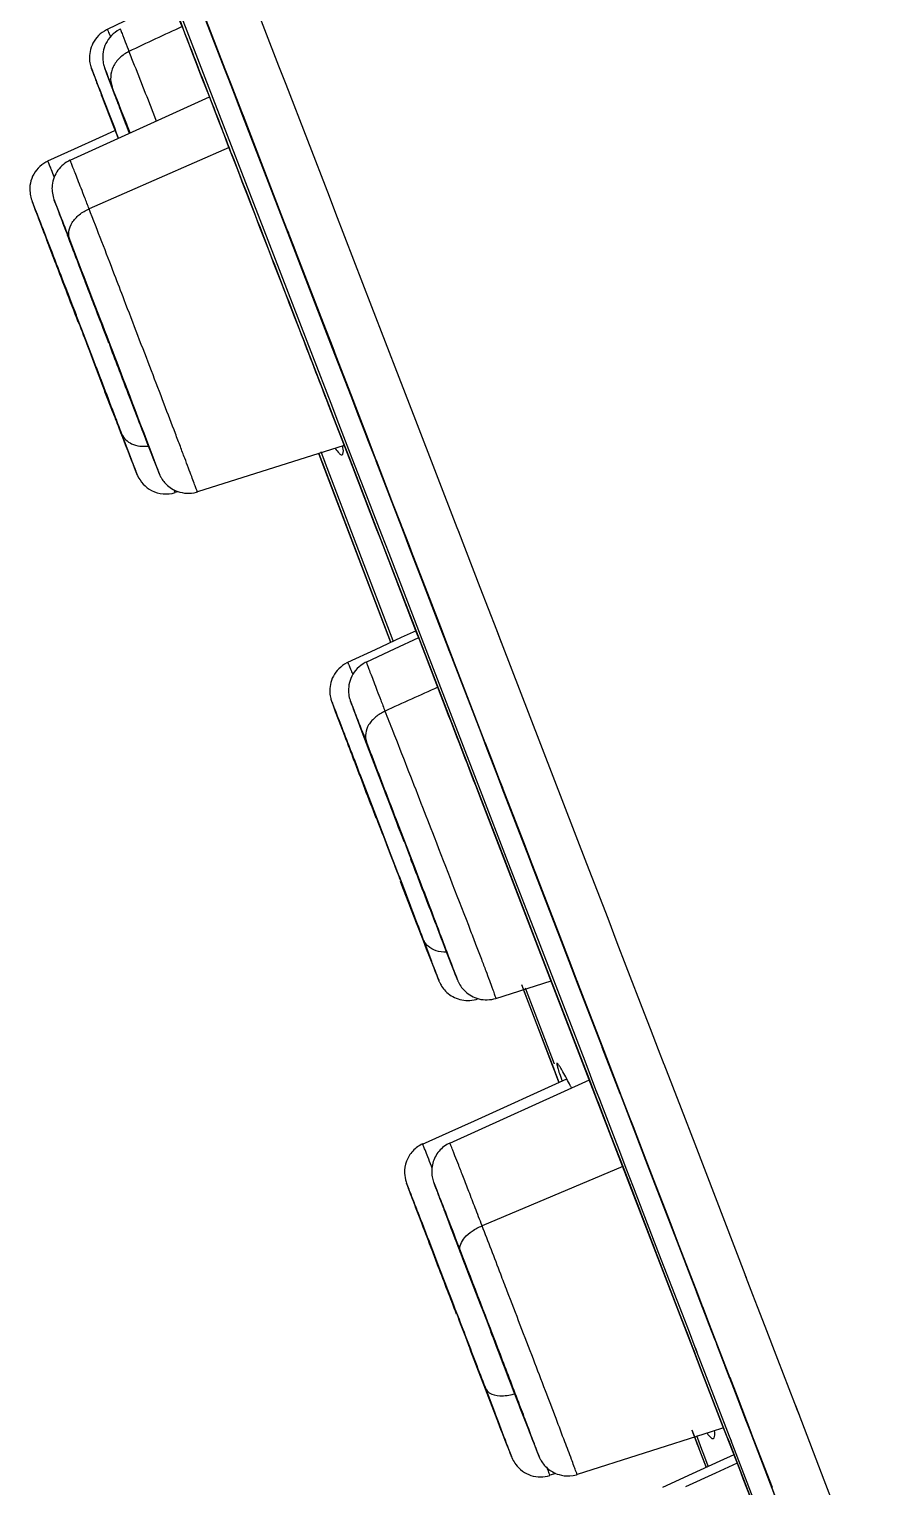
# Model space of a CAD drawing. Header units: millimetres. Extents: x 19741 to 22117, y -10160 to -6800.
# Drawn here: x 21597.14 to 21605.39, y -8140.6 to -8126.5 of the extents above; entities that cross this region are included whole.
import ezdxf

# ---------------------------------------------------------------- set-up
doc = ezdxf.new("R2010")
doc.units = ezdxf.units.MM

msp = doc.modelspace()

# ---------------------------------------------------------------- linework, layer by layer
at = {"linetype": 'Continuous'}
for p, q in [((21599.032, -8126.891), (21598.149, -8124.605)), ((21598.839, -8126.975), (21597.961, -8124.703)), ((21598.687, -8126.016), (21599.025, -8126.89)), ((21599.183, -8125.912), (21599.548, -8126.858)), ((21598.735, -8126.14), (21599.028, -8126.898)), ((21598.139, -8126.39), (21597.891, -8126.508)), ((21599.548, -8126.858), (21599.617, -8127.036)), ((21597.739, -8126.888), (21597.743, -8126.897)), ((21597.743, -8126.897), (21597.748, -8126.911)), ((21597.748, -8126.911), (21597.76, -8126.944)), ((21597.76, -8126.944), (21597.805, -8127.064)), ((21597.866, -8126.881), (21597.868, -8126.887)), ((21597.868, -8126.887), (21597.872, -8126.896)), ((21597.872, -8126.896), (21597.879, -8126.915)), ((21597.879, -8126.915), (21597.895, -8126.96)), ((21597.895, -8126.96), (21597.973, -8127.167)), ((21598.808, -8126.976), (21598.876, -8127.151)), ((21598.878, -8127.157), (21598.81, -8126.982)), ((21599.447, -8128.548), (21598.839, -8126.975)), ((21599.025, -8126.89), (21599.082, -8127.037)), ((21599.028, -8126.898), (21599.085, -8127.045)), ((21599.089, -8127.037), (21599.032, -8126.891)), ((21597.805, -8127.064), (21597.806, -8127.065)), ((21599.082, -8127.037), (21599.2, -8127.343)), ((21599.085, -8127.045), (21599.204, -8127.354)), ((21599.192, -8127.303), (21599.089, -8127.037)), ((21599.617, -8127.036), (21600.035, -8128.119)), ((21597.532, -8127.772), (21598.879, -8127.159)), ((21597.973, -8127.167), (21598.105, -8127.511)), ((21598.944, -8127.328), (21598.878, -8127.157)), ((21599.207, -8127.342), (21599.192, -8127.303)), ((21599.211, -8127.353), (21599.196, -8127.314)), ((21599.2, -8127.343), (21599.57, -8128.301)), ((21599.204, -8127.354), (21599.235, -8127.433)), ((21599.574, -8128.294), (21599.207, -8127.342)), ((21599.235, -8127.433), (21599.638, -8128.477)), ((21597.573, -8127.663), (21597.816, -8127.552)), ((21597.816, -8127.552), (21597.965, -8127.485)), ((21597.317, -8127.779), (21597.573, -8127.663)), ((21599.069, -8127.65), (21597.715, -8128.241)), ((21600.035, -8128.119), (21600.099, -8128.285)), ((21599.57, -8128.301), (21599.639, -8128.479)), ((21599.628, -8128.434), (21599.574, -8128.294)), ((21600.099, -8128.285), (21600.447, -8129.185)), ((21597.307, -8128.547), (21597.307, -8128.546)), ((21597.307, -8128.547), (21597.389, -8128.76)), ((21599.879, -8129.665), (21599.447, -8128.548)), ((21599.645, -8128.477), (21599.628, -8128.434)), ((21599.638, -8128.477), (21599.983, -8129.37)), ((21599.638, -8128.477), (21599.98, -8129.363)), ((21599.697, -8128.611), (21599.644, -8128.474)), ((21599.727, -8128.69), (21599.697, -8128.611)), ((21599.981, -8129.348), (21599.727, -8128.69)), ((21597.389, -8128.76), (21597.394, -8128.774)), ((21597.394, -8128.774), (21597.435, -8128.882)), ((21597.435, -8128.882), (21597.484, -8129.011)), ((21600.447, -8129.185), (21600.711, -8129.869)), ((21597.598, -8129.286), (21597.593, -8129.271)), ((21597.645, -8129.407), (21597.598, -8129.286)), ((21599.98, -8129.363), (21600.067, -8129.588)), ((21600.074, -8129.587), (21599.981, -8129.348)), ((21599.983, -8129.37), (21600.248, -8130.056)), ((21597.751, -8129.684), (21597.645, -8129.407)), ((21599.853, -8129.676), (21600.03, -8130.133)), ((21600.056, -8130.124), (21599.879, -8129.665)), ((21600.067, -8129.588), (21600.245, -8130.049)), ((21600.104, -8129.667), (21600.074, -8129.587)), ((21600.108, -8129.677), (21600.077, -8129.596)), ((21600.251, -8130.047), (21600.104, -8129.667)), ((21597.747, -8129.696), (21597.943, -8130.205)), ((21598.008, -8129.808), (21598.106, -8130.063)), ((21600.711, -8129.869), (21600.872, -8130.286)), ((21597.866, -8130.006), (21597.939, -8130.196)), ((21598.106, -8130.063), (21598.115, -8130.087)), ((21598.115, -8130.087), (21598.152, -8130.181)), ((21600.245, -8130.049), (21600.321, -8130.245)), ((21600.248, -8130.056), (21600.329, -8130.266)), ((21600.326, -8130.241), (21600.251, -8130.047)), ((21598.152, -8130.181), (21598.158, -8130.198)), ((21598.158, -8130.198), (21598.241, -8130.412)), ((21600.03, -8130.133), (21600.105, -8130.328)), ((21600.235, -8130.665), (21600.031, -8130.137)), ((21600.131, -8130.319), (21600.056, -8130.124)), ((21600.321, -8130.245), (21600.407, -8130.469)), ((21600.412, -8130.464), (21600.326, -8130.241)), ((21600.105, -8130.328), (21600.235, -8130.662)), ((21600.26, -8130.654), (21600.131, -8130.319)), ((21600.329, -8130.266), (21600.408, -8130.472)), ((21600.872, -8130.286), (21601.271, -8131.321)), ((21598.125, -8130.665), (21598.032, -8130.42)), ((21598.241, -8130.412), (21598.241, -8130.413)), ((21598.241, -8130.413), (21598.271, -8130.49)), ((21598.271, -8130.49), (21598.338, -8130.661)), ((21600.183, -8130.529), (21598.762, -8130.978)), ((21600.407, -8130.469), (21600.408, -8130.472)), ((21600.408, -8130.472), (21600.49, -8130.682)), ((21600.495, -8130.68), (21600.412, -8130.464)), ((21598.338, -8130.661), (21598.374, -8130.753)), ((21599.934, -8130.603), (21599.967, -8130.69)), ((21599.934, -8130.603), (21599.934, -8130.603)), ((21599.936, -8130.607), (21599.969, -8130.694)), ((21599.992, -8130.678), (21599.959, -8130.592)), ((21599.994, -8130.684), (21599.962, -8130.599)), ((21600.235, -8130.662), (21600.52, -8131.401)), ((21600.376, -8130.952), (21600.26, -8130.654)), ((21600.653, -8131.089), (21600.493, -8130.674)), ((21598.141, -8130.714), (21598.142, -8130.717)), ((21598.374, -8130.753), (21598.384, -8130.779)), ((21598.384, -8130.779), (21598.389, -8130.791)), ((21598.389, -8130.791), (21598.392, -8130.798)), ((21598.392, -8130.798), (21598.394, -8130.802)), ((21598.394, -8130.802), (21598.395, -8130.807)), ((21599.967, -8130.69), (21600.631, -8132.43)), ((21599.968, -8130.691), (21600.631, -8132.428)), ((21600.655, -8132.417), (21599.992, -8130.678)), ((21600.488, -8130.679), (21600.736, -8131.32)), ((21600.49, -8130.682), (21600.53, -8130.785)), ((21600.49, -8130.682), (21600.53, -8130.786)), ((21600.53, -8130.785), (21600.735, -8131.317)), ((21600.546, -8131.392), (21600.376, -8130.952)), ((21598.578, -8130.976), (21598.547, -8130.985)), ((21600.731, -8131.292), (21600.653, -8131.089)), ((21600.743, -8131.322), (21600.731, -8131.292)), ((21600.735, -8131.317), (21600.805, -8131.498)), ((21600.736, -8131.32), (21601.111, -8132.293)), ((21600.812, -8131.499), (21600.742, -8131.318)), ((21601.271, -8131.321), (21601.289, -8131.367)), ((21601.287, -8131.361), (21601.494, -8131.898)), ((21600.52, -8131.401), (21600.896, -8132.373)), ((21600.616, -8131.574), (21600.546, -8131.392)), ((21600.805, -8131.498), (21601.109, -8132.286)), ((21600.829, -8131.545), (21600.812, -8131.499)), ((21600.92, -8132.363), (21600.616, -8131.574)), ((21601.013, -8132.02), (21600.827, -8131.539)), ((21601.494, -8131.898), (21601.574, -8132.107)), ((21601.115, -8132.285), (21601.013, -8132.02)), ((21601.574, -8132.107), (21601.654, -8132.312)), ((21601.516, -8133.907), (21600.92, -8132.363)), ((21601.109, -8132.286), (21601.188, -8132.492)), ((21601.111, -8132.293), (21601.19, -8132.497)), ((21601.182, -8132.458), (21601.115, -8132.285)), ((21601.654, -8132.312), (21601.699, -8132.431)), ((21601.657, -8132.321), (21601.703, -8132.439)), ((21600.481, -8132.504), (21600.215, -8132.628)), ((21600.896, -8132.373), (21601.492, -8133.916)), ((21601.194, -8132.49), (21601.182, -8132.458)), ((21601.236, -8132.6), (21601.185, -8132.467)), ((21601.188, -8132.492), (21601.234, -8132.611)), ((21601.19, -8132.497), (21601.236, -8132.615)), ((21601.191, -8132.501), (21601.237, -8132.619)), ((21601.192, -8132.501), (21601.237, -8132.619)), ((21601.233, -8132.592), (21601.194, -8132.49)), ((21601.699, -8132.431), (21601.976, -8133.149)), ((21601.358, -8132.917), (21601.233, -8132.592)), ((21601.234, -8132.611), (21601.502, -8133.304)), ((21601.236, -8132.615), (21601.563, -8133.463)), ((21601.546, -8133.404), (21601.358, -8132.917)), ((21600.062, -8133.008), (21600.064, -8133.014)), ((21600.064, -8133.014), (21600.068, -8133.023)), ((21600.068, -8133.023), (21600.075, -8133.043)), ((21600.075, -8133.043), (21600.096, -8133.101)), ((21600.243, -8133.005), (21600.245, -8133.01)), ((21600.245, -8133.01), (21600.249, -8133.019)), ((21600.249, -8133.019), (21600.256, -8133.038)), ((21600.256, -8133.038), (21600.274, -8133.087)), ((21600.096, -8133.101), (21600.209, -8133.399)), ((21600.274, -8133.087), (21600.363, -8133.324)), ((21601.976, -8133.149), (21602.524, -8134.57)), ((21600.363, -8133.324), (21600.502, -8133.686)), ((21601.502, -8133.304), (21601.562, -8133.461)), ((21600.209, -8133.399), (21600.209, -8133.399)), ((21601.568, -8133.46), (21601.546, -8133.404)), ((21601.608, -8133.564), (21601.547, -8133.406)), ((21601.562, -8133.461), (21601.689, -8133.791)), ((21601.563, -8133.463), (21601.691, -8133.794)), ((21601.608, -8133.564), (21601.568, -8133.46)), ((21601.684, -8133.761), (21601.608, -8133.564)), ((21600.502, -8133.686), (21600.593, -8133.925)), ((21601.714, -8133.839), (21601.684, -8133.761)), ((21601.492, -8133.916), (21601.73, -8134.532)), ((21601.752, -8134.518), (21601.516, -8133.907)), ((21601.689, -8133.791), (21601.706, -8133.834)), ((21601.691, -8133.794), (21601.707, -8133.838)), ((21601.692, -8133.797), (21601.709, -8133.841)), ((21601.692, -8133.797), (21601.709, -8133.841)), ((21601.706, -8133.834), (21601.94, -8134.441)), ((21601.707, -8133.838), (21601.942, -8134.446)), ((21601.917, -8134.366), (21601.713, -8133.835)), ((21600.593, -8133.925), (21600.703, -8134.212)), ((21601.728, -8134.528), (21601.493, -8133.921)), ((21600.526, -8134.203), (21600.471, -8134.062)), ((21600.86, -8134.599), (21600.697, -8134.174)), ((21600.578, -8134.34), (21600.526, -8134.203)), ((21600.631, -8134.476), (21600.578, -8134.34)), ((21600.682, -8134.609), (21600.631, -8134.476)), ((21601.999, -8134.578), (21601.917, -8134.366)), ((21602.047, -8134.701), (21601.92, -8134.373)), ((21601.94, -8134.441), (21601.993, -8134.579)), ((21601.942, -8134.446), (21601.995, -8134.584)), ((21601.944, -8134.45), (21601.997, -8134.588)), ((21602.052, -8135.367), (21601.728, -8134.528)), ((21601.73, -8134.532), (21602.05, -8135.362)), ((21602.076, -8135.358), (21601.752, -8134.518)), ((21601.993, -8134.579), (21602.264, -8135.28)), ((21601.995, -8134.584), (21602.241, -8135.22)), ((21602.044, -8134.693), (21601.999, -8134.578)), ((21602.524, -8134.57), (21602.729, -8135.1)), ((21600.723, -8134.74), (21600.737, -8134.777)), ((21602.269, -8135.277), (21602.044, -8134.693)), ((21600.732, -8134.765), (21600.829, -8135.017)), ((21600.737, -8134.777), (21600.865, -8135.109)), ((21600.829, -8135.017), (21600.923, -8135.258)), ((21602.729, -8135.1), (21602.819, -8135.335)), ((21600.923, -8135.258), (21600.997, -8135.449)), ((21602.241, -8135.22), (21602.266, -8135.287)), ((21602.264, -8135.28), (21602.355, -8135.516)), ((21602.266, -8135.286), (21602.442, -8135.742)), ((21602.36, -8135.513), (21602.269, -8135.277)), ((21600.997, -8135.449), (21601.06, -8135.61)), ((21601.172, -8135.43), (21601.233, -8135.586)), ((21602.05, -8135.362), (21602.489, -8136.498)), ((21602.487, -8136.495), (21602.052, -8135.367)), ((21602.51, -8136.483), (21602.076, -8135.358)), ((21602.819, -8135.335), (21602.906, -8135.561)), ((21601.233, -8135.586), (21601.261, -8135.657)), ((21602.355, -8135.516), (21602.442, -8135.743)), ((21602.435, -8135.707), (21602.36, -8135.513)), ((21602.906, -8135.561), (21603.083, -8136.019)), ((21601.06, -8135.61), (21601.083, -8135.668)), ((21601.083, -8135.668), (21601.09, -8135.688)), ((21601.09, -8135.688), (21601.094, -8135.697)), ((21601.094, -8135.697), (21601.096, -8135.702)), ((21601.096, -8135.702), (21601.098, -8135.707)), ((21601.261, -8135.657), (21601.27, -8135.679)), ((21601.27, -8135.679), (21601.274, -8135.69)), ((21601.274, -8135.69), (21601.276, -8135.696)), ((21601.276, -8135.696), (21601.279, -8135.701)), ((21601.647, -8135.875), (21602.182, -8135.705)), ((21601.896, -8135.741), (21602.193, -8136.519)), ((21602.447, -8135.739), (21602.435, -8135.707)), ((21602.448, -8135.743), (21602.436, -8135.711)), ((21602.442, -8135.742), (21602.673, -8136.341)), ((21602.442, -8135.743), (21602.673, -8136.341)), ((21602.679, -8136.341), (21602.447, -8135.739)), ((21601.464, -8135.874), (21601.467, -8135.881)), ((21601.465, -8135.875), (21601.467, -8135.881)), ((21601.913, -8135.785), (21602.191, -8136.514)), ((21602.216, -8136.509), (21601.936, -8135.775)), ((21603.083, -8136.019), (21603.14, -8136.166)), ((21603.139, -8136.165), (21603.218, -8136.37)), ((21602.673, -8136.341), (21602.7, -8136.412)), ((21602.673, -8136.341), (21602.673, -8136.341)), ((21602.674, -8136.346), (21602.848, -8136.795)), ((21602.674, -8136.346), (21602.808, -8136.691)), ((21602.853, -8136.793), (21602.679, -8136.341)), ((21602.7, -8136.411), (21602.7, -8136.412)), ((21602.7, -8136.412), (21602.754, -8136.551)), ((21603.218, -8136.37), (21603.273, -8136.512)), ((21602.191, -8136.514), (21602.222, -8136.594)), ((21602.193, -8136.519), (21602.23, -8136.616)), ((21602.194, -8136.52), (21602.257, -8136.687)), ((21602.194, -8136.52), (21602.257, -8136.687)), ((21602.222, -8136.594), (21602.255, -8136.681)), ((21602.551, -8136.661), (21602.487, -8136.495)), ((21602.489, -8136.498), (21602.552, -8136.661)), ((21602.616, -8136.759), (21602.51, -8136.483)), ((21602.753, -8136.548), (21602.754, -8136.551)), ((21602.754, -8136.551), (21602.807, -8136.688)), ((21603.271, -8136.507), (21603.438, -8136.94)), ((21601.204, -8137.274), (21602.552, -8136.663)), ((21601.44, -8137.057), (21602.333, -8136.652)), ((21602.23, -8136.616), (21602.257, -8136.686)), ((21603.431, -8138.941), (21602.551, -8136.661)), ((21602.552, -8136.661), (21602.635, -8136.877)), ((21602.805, -8136.684), (21602.845, -8136.787)), ((21602.807, -8136.688), (21602.959, -8137.084)), ((21602.656, -8136.863), (21602.616, -8136.759)), ((21602.658, -8136.868), (21602.618, -8136.764)), ((21602.633, -8136.873), (21602.761, -8137.203)), ((21602.785, -8137.198), (21602.656, -8136.863)), ((21602.845, -8136.787), (21602.972, -8137.118)), ((21602.95, -8137.044), (21602.851, -8136.787)), ((21603.438, -8136.94), (21603.57, -8137.282)), ((21601.197, -8137.167), (21601.44, -8137.057)), ((21602.978, -8137.118), (21602.95, -8137.044)), ((21602.981, -8137.125), (21602.952, -8137.051)), ((21602.959, -8137.084), (21603.107, -8137.466)), ((21602.972, -8137.118), (21603.096, -8137.44)), ((21603.102, -8137.439), (21602.978, -8137.118)), ((21600.94, -8137.283), (21601.197, -8137.167)), ((21600.94, -8137.282), (21600.94, -8137.282)), ((21602.761, -8137.203), (21602.884, -8137.523)), ((21602.855, -8137.38), (21602.785, -8137.198)), ((21603.57, -8137.282), (21604.055, -8138.541)), ((21602.909, -8137.519), (21602.855, -8137.38)), ((21603.096, -8137.44), (21603.167, -8137.623)), ((21603.173, -8137.622), (21603.102, -8137.439)), ((21601.03, -8137.509), (21601.025, -8137.497)), ((21602.875, -8137.501), (21601.515, -8138.073)), ((21602.884, -8137.523), (21602.955, -8137.707)), ((21602.979, -8137.701), (21602.909, -8137.519)), ((21603.107, -8137.466), (21603.169, -8137.627)), ((21602.955, -8137.707), (21603.204, -8138.354)), ((21603.225, -8138.34), (21602.979, -8137.701)), ((21603.167, -8137.623), (21603.416, -8138.27)), ((21603.169, -8137.627), (21603.416, -8138.269)), ((21603.287, -8137.919), (21603.173, -8137.622)), ((21603.352, -8138.088), (21603.287, -8137.919)), ((21603.421, -8138.267), (21603.352, -8138.088)), ((21603.416, -8138.269), (21603.606, -8138.763)), ((21603.416, -8138.27), (21603.523, -8138.547)), ((21603.584, -8138.689), (21603.421, -8138.267)), ((21601.035, -8138.323), (21601.035, -8138.323)), ((21601.035, -8138.323), (21601.237, -8138.852)), ((21603.204, -8138.354), (21603.43, -8138.939)), ((21603.453, -8138.929), (21603.225, -8138.34)), ((21601.375, -8138.516), (21601.495, -8138.83)), ((21603.523, -8138.547), (21603.584, -8138.706)), ((21604.055, -8138.541), (21604.066, -8138.571)), ((21604.056, -8138.543), (21604.067, -8138.572)), ((21603.649, -8138.859), (21603.584, -8138.689)), ((21603.584, -8138.706), (21603.606, -8138.763)), ((21603.585, -8138.708), (21603.644, -8138.861)), ((21604.066, -8138.571), (21604.13, -8138.737)), ((21601.256, -8138.879), (21601.242, -8138.84)), ((21603.606, -8138.763), (21603.606, -8138.763)), ((21603.606, -8138.763), (21603.644, -8138.86)), ((21603.607, -8138.766), (21603.644, -8138.861)), ((21604.13, -8138.737), (21604.175, -8138.854)), ((21601.295, -8138.978), (21601.256, -8138.879)), ((21603.43, -8138.939), (21603.496, -8139.11)), ((21603.553, -8139.257), (21603.431, -8138.941)), ((21603.519, -8139.102), (21603.453, -8138.929)), ((21603.643, -8138.858), (21603.708, -8139.028)), ((21603.644, -8138.86), (21603.71, -8139.033)), ((21603.714, -8139.028), (21603.649, -8138.858)), ((21604.175, -8138.853), (21604.248, -8139.043)), ((21603.496, -8139.11), (21603.553, -8139.256)), ((21603.576, -8139.25), (21603.519, -8139.102)), ((21603.708, -8139.028), (21603.765, -8139.174)), ((21603.71, -8139.033), (21603.72, -8139.059)), ((21603.71, -8139.033), (21603.72, -8139.059)), ((21603.914, -8139.545), (21603.714, -8139.028)), ((21603.72, -8139.059), (21603.783, -8139.222)), ((21603.72, -8139.059), (21603.767, -8139.179)), ((21604.248, -8139.043), (21604.372, -8139.363)), ((21601.396, -8139.266), (21601.544, -8139.65)), ((21603.553, -8139.256), (21603.569, -8139.298)), ((21603.644, -8139.495), (21603.553, -8139.257)), ((21603.555, -8139.262), (21603.571, -8139.304)), ((21603.592, -8139.292), (21603.576, -8139.25)), ((21603.594, -8139.295), (21603.577, -8139.253)), ((21603.765, -8139.174), (21603.767, -8139.179)), ((21603.767, -8139.179), (21603.783, -8139.221)), ((21603.767, -8139.18), (21603.783, -8139.222)), ((21603.781, -8139.216), (21603.856, -8139.412)), ((21603.783, -8139.221), (21603.858, -8139.416)), ((21601.707, -8139.379), (21601.757, -8139.509)), ((21603.569, -8139.298), (21603.644, -8139.495)), ((21603.669, -8139.49), (21603.592, -8139.292)), ((21603.856, -8139.412), (21603.858, -8139.416)), ((21604.372, -8139.363), (21604.535, -8139.787)), ((21601.471, -8139.459), (21601.511, -8139.564)), ((21601.757, -8139.509), (21601.806, -8139.638)), ((21603.847, -8140.021), (21603.644, -8139.495)), ((21603.644, -8139.495), (21603.885, -8140.12)), ((21603.908, -8140.11), (21603.669, -8139.49)), ((21603.858, -8139.416), (21603.907, -8139.544)), ((21603.859, -8139.419), (21603.908, -8139.547)), ((21603.859, -8139.419), (21603.908, -8139.547)), ((21603.906, -8139.54), (21604.069, -8139.964)), ((21603.907, -8139.544), (21604.07, -8139.967)), ((21603.983, -8139.724), (21603.912, -8139.54)), ((21601.511, -8139.564), (21601.657, -8139.942)), ((21601.544, -8139.65), (21601.63, -8139.873)), ((21601.637, -8139.875), (21601.551, -8139.647)), ((21601.806, -8139.638), (21601.806, -8139.639)), ((21604.075, -8139.963), (21603.983, -8139.724)), ((21604.535, -8139.787), (21604.561, -8139.855)), ((21604.537, -8139.793), (21604.579, -8139.902)), ((21601.928, -8139.953), (21601.998, -8140.132)), ((21604.069, -8139.964), (21604.07, -8139.967)), ((21604.07, -8139.967), (21604.097, -8140.037)), ((21604.072, -8139.971), (21604.115, -8140.083)), ((21604.072, -8139.971), (21604.115, -8140.083)), ((21604.086, -8139.993), (21604.075, -8139.963)), ((21604.12, -8140.081), (21604.077, -8139.969)), ((21604.561, -8139.855), (21604.577, -8139.895)), ((21604.577, -8139.895), (21604.82, -8140.528)), ((21603.731, -8140.064), (21602.433, -8140.476)), ((21603.542, -8140.045), (21603.596, -8140.187)), ((21603.543, -8140.049), (21603.681, -8140.41)), ((21603.567, -8140.112), (21603.595, -8140.186)), ((21603.568, -8140.115), (21603.681, -8140.41)), ((21603.65, -8140.261), (21603.59, -8140.104)), ((21603.849, -8140.026), (21603.731, -8140.064)), ((21603.885, -8140.118), (21603.847, -8140.021)), ((21603.902, -8140.164), (21603.849, -8140.026)), ((21603.925, -8140.156), (21603.908, -8140.11)), ((21604.101, -8140.033), (21604.086, -8139.993)), ((21604.096, -8140.034), (21604.097, -8140.037)), ((21604.097, -8140.037), (21604.113, -8140.078)), ((21604.117, -8140.074), (21604.101, -8140.033)), ((21604.112, -8140.075), (21604.342, -8140.674)), ((21604.113, -8140.078), (21604.343, -8140.676)), ((21604.209, -8140.312), (21604.117, -8140.074)), ((21601.998, -8140.132), (21602.038, -8140.236)), ((21602.038, -8140.236), (21602.053, -8140.274)), ((21603.595, -8140.186), (21603.596, -8140.187)), ((21603.596, -8140.187), (21603.626, -8140.267)), ((21603.702, -8140.398), (21603.649, -8140.258)), ((21603.901, -8140.16), (21603.885, -8140.118)), ((21603.885, -8140.12), (21603.902, -8140.162)), ((21603.887, -8140.123), (21603.903, -8140.164)), ((21603.902, -8140.162), (21604.131, -8140.758)), ((21604.153, -8140.747), (21603.924, -8140.152)), ((21602.053, -8140.274), (21602.059, -8140.288)), ((21602.059, -8140.288), (21602.062, -8140.296)), ((21602.062, -8140.296), (21602.064, -8140.3)), ((21602.064, -8140.3), (21602.066, -8140.305)), ((21603.626, -8140.265), (21603.626, -8140.267)), ((21603.626, -8140.267), (21603.68, -8140.408)), ((21604.322, -8140.604), (21604.209, -8140.312)), ((21602.227, -8140.467), (21602.17, -8140.485)), ((21602.433, -8140.477), (21602.433, -8140.477)), ((21603.547, -8140.471), (21603.258, -8140.603)), ((21604.82, -8140.528), (21605.041, -8141.101))]:
    msp.add_line(p, q, dxfattribs=at)
for points in [[(21597.891, -8126.508), (21597.884, -8126.511), (21597.863, -8126.523), (21597.843, -8126.536), (21597.824, -8126.551), (21597.807, -8126.567), (21597.791, -8126.584), (21597.777, -8126.602), (21597.764, -8126.621), (21597.753, -8126.641), (21597.744, -8126.66), (21597.736, -8126.68), (21597.73, -8126.7), (21597.725, -8126.72)], [(21598.018, -8126.505), (21598.008, -8126.509), (21597.987, -8126.522), (21597.967, -8126.536), (21597.948, -8126.551), (21597.931, -8126.567), (21597.915, -8126.585), (21597.901, -8126.604), (21597.889, -8126.623), (21597.878, -8126.643), (21597.869, -8126.663), (21597.862, -8126.684), (21597.856, -8126.704), (21597.851, -8126.725), (21597.849, -8126.745), (21597.847, -8126.764), (21597.847, -8126.784), (21597.848, -8126.802), (21597.85, -8126.819), (21597.853, -8126.834), (21597.856, -8126.847), (21597.859, -8126.857), (21597.861, -8126.864), (21597.862, -8126.869), (21597.863, -8126.873), (21597.865, -8126.876), (21597.866, -8126.881)], [(21597.725, -8126.72), (21597.722, -8126.74), (21597.72, -8126.76), (21597.719, -8126.779), (21597.72, -8126.797), (21597.721, -8126.814), (21597.724, -8126.83), (21597.727, -8126.844), (21597.729, -8126.856), (21597.732, -8126.864), (21597.733, -8126.869), (21597.735, -8126.874), (21597.736, -8126.877), (21597.737, -8126.88), (21597.738, -8126.883), (21597.739, -8126.888)], [(21598.395, -8130.807), (21598.397, -8130.809), (21598.398, -8130.812), (21598.399, -8130.815), (21598.401, -8130.819), (21598.404, -8130.824), (21598.407, -8130.831), (21598.411, -8130.838), (21598.416, -8130.847), (21598.422, -8130.857), (21598.43, -8130.867), (21598.437, -8130.877), (21598.446, -8130.888), (21598.455, -8130.898), (21598.465, -8130.908), (21598.475, -8130.917), (21598.487, -8130.927), (21598.5, -8130.936), (21598.513, -8130.945), (21598.527, -8130.954), (21598.541, -8130.961), (21598.555, -8130.967), (21598.572, -8130.974), (21598.592, -8130.98), (21598.614, -8130.985), (21598.637, -8130.989), (21598.659, -8130.991), (21598.682, -8130.991), (21598.705, -8130.989), (21598.73, -8130.986), (21598.755, -8130.98), (21598.762, -8130.978)], [(21600.876, -8132.322), (21600.734, -8132.387), (21600.481, -8132.504)], [(21600.901, -8132.388), (21600.664, -8132.498), (21600.396, -8132.624)], [(21600.215, -8132.628), (21600.208, -8132.632), (21600.186, -8132.644), (21600.166, -8132.657), (21600.148, -8132.672), (21600.13, -8132.688), (21600.115, -8132.705), (21600.1, -8132.722), (21600.088, -8132.741), (21600.077, -8132.76), (21600.067, -8132.78), (21600.059, -8132.8), (21600.053, -8132.82), (21600.048, -8132.84), (21600.045, -8132.86), (21600.043, -8132.879), (21600.042, -8132.898), (21600.043, -8132.917), (21600.044, -8132.934), (21600.046, -8132.95), (21600.049, -8132.964), (21600.052, -8132.976), (21600.054, -8132.984), (21600.056, -8132.99), (21600.057, -8132.994), (21600.059, -8132.998), (21600.059, -8133.001), (21600.06, -8133.003), (21600.062, -8133.008)], [(21600.396, -8132.623), (21600.385, -8132.629), (21600.364, -8132.641), (21600.344, -8132.655), (21600.325, -8132.67), (21600.308, -8132.686), (21600.292, -8132.704), (21600.278, -8132.722), (21600.266, -8132.741), (21600.255, -8132.761), (21600.246, -8132.781), (21600.238, -8132.801), (21600.232, -8132.822), (21600.228, -8132.842), (21600.225, -8132.862), (21600.223, -8132.882), (21600.223, -8132.901), (21600.224, -8132.919), (21600.226, -8132.936), (21600.228, -8132.951), (21600.231, -8132.965), (21600.234, -8132.976), (21600.236, -8132.983), (21600.238, -8132.987), (21600.239, -8132.991), (21600.24, -8132.995), (21600.241, -8132.997), (21600.242, -8133), (21600.243, -8133.005)], [(21601.124, -8135.305), (21601.125, -8135.308), (21601.172, -8135.43)], [(21601.098, -8135.707), (21601.1, -8135.71), (21601.101, -8135.713), (21601.102, -8135.717), (21601.105, -8135.722), (21601.108, -8135.728), (21601.112, -8135.737), (21601.118, -8135.746), (21601.124, -8135.757), (21601.132, -8135.769), (21601.141, -8135.781), (21601.151, -8135.793), (21601.162, -8135.805), (21601.174, -8135.817), (21601.187, -8135.828), (21601.202, -8135.839), (21601.216, -8135.849), (21601.232, -8135.858), (21601.248, -8135.866), (21601.265, -8135.873), (21601.282, -8135.88), (21601.3, -8135.885), (21601.319, -8135.889), (21601.338, -8135.893), (21601.357, -8135.894), (21601.377, -8135.895), (21601.397, -8135.894), (21601.417, -8135.892), (21601.437, -8135.889), (21601.458, -8135.884), (21601.467, -8135.881)], [(21601.279, -8135.701), (21601.28, -8135.704), (21601.281, -8135.708), (21601.283, -8135.712), (21601.286, -8135.717), (21601.289, -8135.723), (21601.294, -8135.732), (21601.3, -8135.743), (21601.308, -8135.755), (21601.316, -8135.768), (21601.326, -8135.78), (21601.338, -8135.793), (21601.35, -8135.806), (21601.364, -8135.819), (21601.379, -8135.83), (21601.395, -8135.841), (21601.411, -8135.851), (21601.428, -8135.859), (21601.446, -8135.867), (21601.464, -8135.874), (21601.484, -8135.88), (21601.503, -8135.884), (21601.524, -8135.887), (21601.544, -8135.888), (21601.565, -8135.889), (21601.586, -8135.887), (21601.608, -8135.884), (21601.629, -8135.88), (21601.647, -8135.875)], [(21601.806, -8139.639), (21601.823, -8139.682), (21601.928, -8139.953)], [(21602.066, -8140.305), (21602.067, -8140.307), (21602.068, -8140.31), (21602.07, -8140.313), (21602.071, -8140.317), (21602.074, -8140.322), (21602.077, -8140.329), (21602.082, -8140.337), (21602.087, -8140.346), (21602.093, -8140.356), (21602.1, -8140.366), (21602.108, -8140.376), (21602.116, -8140.387), (21602.126, -8140.397), (21602.136, -8140.408), (21602.147, -8140.418), (21602.16, -8140.428), (21602.173, -8140.438), (21602.185, -8140.446), (21602.198, -8140.453), (21602.212, -8140.461), (21602.226, -8140.467), (21602.241, -8140.473), (21602.259, -8140.479), (21602.282, -8140.485), (21602.307, -8140.489), (21602.334, -8140.491), (21602.364, -8140.49), (21602.395, -8140.487), (21602.426, -8140.48), (21602.433, -8140.477)], [(21603.981, -8140.368), (21603.771, -8140.464), (21603.48, -8140.597)], [(21603.95, -8140.287), (21603.813, -8140.35), (21603.547, -8140.471)]]:
    msp.add_lwpolyline(points, dxfattribs=at)
for centre, radius, start, end in [((21622.128, -8177.491), 56.169, 114.746, 115.3259), ((21628.803, -8194.936), 67.976, 114.06266, 114.53436)]:
    msp.add_arc(centre, radius, start, end, dxfattribs=at)
for centre, major_axis, ratio, start_param, end_param in [((21597.671, -8129.488), (-0.144, 0.375), 0.002925, 3.140922, 7.063976), ((21597.886, -8129.48), (-0.144, 0.375), 0.002925, -3.924398, 0.000167), ((21600.581, -8134.358), (-0.144, 0.374), 0.002925, 2.429813, 7.065859), ((21600.761, -8134.352), (-0.144, 0.374), 0.002925, -3.92628, 0.708858), ((21601.294, -8138.988), (-0.144, 0.374), 0.002935, 3.141001, 7.326249)]:
    msp.add_ellipse(centre, major_axis=major_axis, ratio=ratio, start_param=start_param, end_param=end_param, dxfattribs=at)
msp.add_ellipse((21601.557, -8138.979), major_axis=(-0.144, 0.374), ratio=0.002935, dxfattribs=at)
for points, knots in [([(21598.81, -8126.982), (21598.688, -8126.667), (21598.223, -8125.466), (21597.757, -8124.265), (21597.413, -8123.379)], [0, 0, 0, 0, 0.262601, 1, 1, 1, 1]), ([(21597.933, -8124.717), (21598.004, -8124.9), (21598.296, -8125.653), (21598.587, -8126.406), (21598.808, -8126.976)], [0, 0, 0, 0, 0.242857, 1, 1, 1, 1]), ([(21597.891, -8126.508), (21597.892, -8126.507), (21597.894, -8126.517), (21597.901, -8126.526), (21597.91, -8126.551), (21597.917, -8126.568), (21597.921, -8126.578)], [0, 0, 0, 0, 0.063571, 0.252145, 0.565143, 1, 1, 1, 1]), ([(21598.018, -8126.505), (21598.016, -8126.505), (21598.022, -8126.511), (21598.022, -8126.52), (21598.031, -8126.538), (21598.039, -8126.562), (21598.051, -8126.593), (21598.072, -8126.646), (21598.089, -8126.69), (21598.101, -8126.721)], [0, 0, 0, 0, 0.015874, 0.06342, 0.142645, 0.253538, 0.395704, 0.568176, 1, 1, 1, 1]), ([(21598.101, -8126.721), (21598.069, -8126.736), (21598.009, -8126.779), (21597.924, -8126.887), (21597.915, -8127.001), (21597.938, -8127.061)], [0, 0, 0, 0, 0.262609, 0.529439, 1, 1, 1, 1]), ([(21598.101, -8126.721), (21598.118, -8126.765), (21598.207, -8126.988), (21598.294, -8127.212), (21598.365, -8127.392)], [0, 0, 0, 0, 0.195731, 1, 1, 1, 1]), ([(21598.001, -8127.558), (21597.95, -8127.426), (21597.882, -8127.251), (21597.8, -8127.039), (21597.768, -8126.958), (21597.748, -8126.905), (21597.743, -8126.898), (21597.74, -8126.885), (21597.739, -8126.891), (21597.746, -8126.901), (21597.752, -8126.925), (21597.767, -8126.961), (21597.784, -8127.009), (21597.798, -8127.045), (21597.806, -8127.065)], [0, 0, 0, 0, 0.462787, 0.626376, 0.735973, 0.769143, 0.787286, 0.790668, 0.791145, 0.803364, 0.830722, 0.872989, 0.929611, 1, 1, 1, 1]), ([(21597.938, -8127.061), (21597.924, -8127.025), (21597.905, -8126.977), (21597.884, -8126.923), (21597.873, -8126.898), (21597.87, -8126.888), (21597.867, -8126.882), (21597.87, -8126.891), (21597.873, -8126.9), (21597.883, -8126.928), (21597.897, -8126.964), (21597.915, -8127.013), (21597.937, -8127.072), (21597.975, -8127.171), (21598.031, -8127.319), (21598.078, -8127.443), (21598.104, -8127.51)], [0, 0, 0, 0, 0.132091, 0.176651, 0.206274, 0.220573, 0.221989, 0.224409, 0.240564, 0.271685, 0.31757, 0.377733, 0.451552, 0.538402, 0.748363, 1, 1, 1, 1]), ([(21597.806, -8127.065), (21597.818, -8127.098), (21597.881, -8127.263), (21597.944, -8127.429), (21597.995, -8127.561)], [0, 0, 0, 0, 0.198031, 1, 1, 1, 1]), ([(21598.111, -8127.507), (21598.094, -8127.463), (21598.036, -8127.314), (21597.978, -8127.165), (21597.938, -8127.061)], [0, 0, 0, 0, 0.295348, 1, 1, 1, 1]), ([(21598.876, -8127.151), (21598.955, -8127.356), (21599.281, -8128.197), (21599.607, -8129.039), (21599.853, -8129.676)], [0, 0, 0, 0, 0.243637, 1, 1, 1, 1]), ([(21600.031, -8130.137), (21599.938, -8129.896), (21599.576, -8128.96), (21599.214, -8128.024), (21598.944, -8127.328)], [0, 0, 0, 0, 0.257016, 1, 1, 1, 1]), ([(21597.317, -8127.78), (21597.261, -8127.806), (21597.163, -8127.895), (21597.128, -8128.067), (21597.179, -8128.208), (21597.236, -8128.36), (21597.28, -8128.475), (21597.307, -8128.546)], [0, 0, 0, 0, 0.216167, 0.431825, 0.568501, 0.734835, 1, 1, 1, 1]), ([(21597.378, -8127.932), (21597.369, -8127.91), (21597.357, -8127.879), (21597.342, -8127.841), (21597.334, -8127.82), (21597.327, -8127.803), (21597.322, -8127.79), (21597.318, -8127.785), (21597.318, -8127.78), (21597.317, -8127.78)], [0, 0, 0, 0, 0.433502, 0.605606, 0.747213, 0.857775, 0.936806, 0.984193, 1, 1, 1, 1]), ([(21597.532, -8127.772), (21597.486, -8127.794), (21597.403, -8127.861), (21597.348, -8128.002), (21597.36, -8128.107), (21597.387, -8128.181), (21597.416, -8128.261), (21597.467, -8128.393), (21597.536, -8128.575), (21597.621, -8128.8), (21597.719, -8129.055), (21597.788, -8129.235), (21597.824, -8129.329)], [0, 0, 0, 0, 0.089549, 0.17884, 0.25325, 0.269624, 0.318639, 0.40249, 0.51842, 0.661214, 0.824271, 1, 1, 1, 1]), ([(21597.715, -8128.241), (21597.702, -8128.206), (21597.676, -8128.139), (21597.64, -8128.046), (21597.608, -8127.966), (21597.582, -8127.898), (21597.562, -8127.846), (21597.548, -8127.811), (21597.54, -8127.791), (21597.536, -8127.78), (21597.533, -8127.777), (21597.532, -8127.772), (21597.532, -8127.772)], [0, 0, 0, 0, 0.224481, 0.424209, 0.596861, 0.740253, 0.853104, 0.934507, 0.963132, 0.983592, 0.995878, 1, 1, 1, 1]), ([(21597.593, -8129.271), (21597.548, -8129.155), (21597.464, -8128.936), (21597.353, -8128.65), (21597.253, -8128.391), (21597.213, -8128.287), (21597.152, -8128.134), (21597.192, -8128.245), (21597.232, -8128.347), (21597.28, -8128.474), (21597.307, -8128.547)], [0, 0, 0, 0, 0.231283, 0.434701, 0.595064, 0.700425, 0.742864, 0.76637, 0.854454, 1, 1, 1, 1]), ([(21597.528, -8128.539), (21597.498, -8128.461), (21597.46, -8128.363), (21597.408, -8128.228), (21597.394, -8128.196), (21597.374, -8128.145), (21597.384, -8128.175), (21597.397, -8128.206), (21597.422, -8128.276), (21597.457, -8128.367), (21597.522, -8128.54), (21597.672, -8128.932), (21597.807, -8129.285), (21597.904, -8129.538)], [0, 0, 0, 0, 0.132718, 0.177571, 0.206343, 0.218593, 0.223073, 0.244275, 0.281709, 0.33454, 0.40156, 0.571896, 1, 1, 1, 1]), ([(21597.528, -8128.539), (21597.519, -8128.514), (21597.514, -8128.454), (21597.55, -8128.368), (21597.62, -8128.293), (21597.682, -8128.256), (21597.715, -8128.241)], [0, 0, 0, 0, 0.210228, 0.445181, 0.711999, 1, 1, 1, 1]), ([(21598.055, -8129.122), (21598.024, -8129.041), (21597.911, -8128.747), (21597.798, -8128.453), (21597.715, -8128.241)], [0, 0, 0, 0, 0.27685, 1, 1, 1, 1]), ([(21597.307, -8128.546), (21597.328, -8128.603), (21597.428, -8128.865), (21597.529, -8129.127), (21597.608, -8129.333)], [0, 0, 0, 0, 0.215993, 1, 1, 1, 1]), ([(21598.241, -8130.412), (21598.291, -8130.541), (21598.482, -8131.031), (21598.115, -8130.063), (21597.913, -8129.538), (21597.649, -8128.851), (21597.528, -8128.539)], [0, 0, 0, 0, 0.146483, 0.292663, 0.646052, 1, 1, 1, 1]), ([(21598.762, -8130.977), (21598.763, -8130.977), (21598.76, -8130.973), (21598.759, -8130.967), (21598.754, -8130.954), (21598.748, -8130.939), (21598.74, -8130.917), (21598.727, -8130.881), (21598.705, -8130.824), (21598.675, -8130.743), (21598.638, -8130.647), (21598.596, -8130.535), (21598.53, -8130.361), (21598.437, -8130.117), (21598.316, -8129.801), (21598.187, -8129.466), (21598.099, -8129.237), (21598.055, -8129.122)], [0, 0, 0, 0, 0.001251, 0.005008, 0.011276, 0.020046, 0.031281, 0.044939, 0.079355, 0.122943, 0.175177, 0.235422, 0.30302, 0.456978, 0.629906, 0.81376, 1, 1, 1, 1]), ([(21598.032, -8130.42), (21598.012, -8130.366), (21597.919, -8130.121), (21597.825, -8129.876), (21597.751, -8129.684)], [0, 0, 0, 0, 0.217011, 1, 1, 1, 1]), ([(21597.918, -8129.574), (21597.947, -8129.651), (21598.055, -8129.931), (21598.163, -8130.211), (21598.241, -8130.413)], [0, 0, 0, 0, 0.276397, 1, 1, 1, 1]), ([(21597.939, -8130.196), (21597.961, -8130.25), (21598.027, -8130.423), (21598.094, -8130.596), (21598.141, -8130.714)], [0, 0, 0, 0, 0.317316, 1, 1, 1, 1]), ([(21598.032, -8130.419), (21598.048, -8130.461), (21598.131, -8130.534), (21598.234, -8130.541), (21598.288, -8130.535)], [0, 0, 0, 0, 0.449764, 1, 1, 1, 1]), ([(21598.142, -8130.717), (21598.153, -8130.746), (21598.207, -8130.881), (21598.143, -8130.711), (21598.125, -8130.665)], [0, 0, 0, 0, 0.38913, 1, 1, 1, 1]), ([(21600.096, -8130.559), (21600.108, -8130.575), (21600.125, -8130.597), (21600.151, -8130.622), (21600.161, -8130.621)], [0, 0, 0, 0, 0.674947, 1, 1, 1, 1]), ([(21600.161, -8130.621), (21600.17, -8130.62), (21600.178, -8130.58), (21600.171, -8130.556), (21600.167, -8130.536)], [0, 0, 0, 0, 0.287937, 1, 1, 1, 1]), ([(21601.493, -8133.921), (21601.386, -8133.643), (21600.967, -8132.557), (21600.548, -8131.472), (21600.235, -8130.665)], [0, 0, 0, 0, 0.256108, 1, 1, 1, 1]), ([(21598.141, -8130.714), (21598.149, -8130.736), (21598.163, -8130.771), (21598.201, -8130.868), (21598.314, -8130.995), (21598.475, -8131.008), (21598.547, -8130.985)], [0, 0, 0, 0, 0.129822, 0.209912, 0.578971, 1, 1, 1, 1]), ([(21598.547, -8130.985), (21598.548, -8130.985), (21598.546, -8130.982), (21598.546, -8130.978), (21598.542, -8130.97), (21598.54, -8130.964), (21598.539, -8130.961)], [0, 0, 0, 0, 0.06269, 0.250127, 0.562569, 1, 1, 1, 1]), ([(21600.215, -8132.628), (21600.216, -8132.628), (21600.217, -8132.632), (21600.22, -8132.636), (21600.224, -8132.645), (21600.232, -8132.664), (21600.245, -8132.697), (21600.257, -8132.725), (21600.264, -8132.741)], [0, 0, 0, 0, 0.016403, 0.063827, 0.142598, 0.252676, 0.565596, 1, 1, 1, 1]), ([(21600.396, -8132.624), (21600.395, -8132.624), (21600.398, -8132.627), (21600.398, -8132.632), (21600.403, -8132.643), (21600.41, -8132.663), (21600.423, -8132.698), (21600.443, -8132.751), (21600.469, -8132.819), (21600.5, -8132.9), (21600.537, -8132.995), (21600.563, -8133.062), (21600.576, -8133.098)], [0, 0, 0, 0, 0.004106, 0.016355, 0.036758, 0.065249, 0.146177, 0.258494, 0.401485, 0.574207, 0.77455, 1, 1, 1, 1]), ([(21600.471, -8134.062), (21600.428, -8133.949), (21600.347, -8133.738), (21600.24, -8133.462), (21600.146, -8133.219), (21600.107, -8133.118), (21600.053, -8132.982), (21600.095, -8133.098), (21600.133, -8133.198), (21600.182, -8133.327), (21600.209, -8133.399)], [0, 0, 0, 0, 0.232593, 0.434416, 0.59128, 0.69202, 0.72978, 0.757844, 0.850146, 1, 1, 1, 1]), ([(21600.396, -8133.393), (21600.366, -8133.315), (21600.325, -8133.209), (21600.28, -8133.096), (21600.263, -8133.051), (21600.255, -8133.03), (21600.248, -8133.013), (21600.245, -8133.008), (21600.243, -8133.002), (21600.244, -8133.006), (21600.249, -8133.018), (21600.261, -8133.055), (21600.3, -8133.153), (21600.37, -8133.343), (21600.53, -8133.759), (21600.663, -8134.108), (21600.759, -8134.359)], [0, 0, 0, 0, 0.13472, 0.180363, 0.197235, 0.210066, 0.21881, 0.223422, 0.224168, 0.224487, 0.22824, 0.248076, 0.283982, 0.401023, 0.569646, 1, 1, 1, 1]), ([(21600.576, -8133.098), (21600.544, -8133.112), (21600.485, -8133.151), (21600.398, -8133.24), (21600.377, -8133.342), (21600.396, -8133.393)], [0, 0, 0, 0, 0.284641, 0.562315, 1, 1, 1, 1]), ([(21600.576, -8133.098), (21600.602, -8133.162), (21600.718, -8133.458), (21600.833, -8133.754), (21600.924, -8133.986)], [0, 0, 0, 0, 0.216706, 1, 1, 1, 1]), ([(21600.209, -8133.399), (21600.23, -8133.452), (21600.322, -8133.696), (21600.415, -8133.939), (21600.489, -8134.13)], [0, 0, 0, 0, 0.216593, 1, 1, 1, 1]), ([(21600.697, -8134.174), (21600.669, -8134.102), (21600.569, -8133.841), (21600.469, -8133.581), (21600.396, -8133.393)], [0, 0, 0, 0, 0.276743, 1, 1, 1, 1]), ([(21600.924, -8133.986), (21600.966, -8134.095), (21601.126, -8134.508), (21601.286, -8134.92), (21601.404, -8135.224)], [0, 0, 0, 0, 0.263831, 1, 1, 1, 1]), ([(21600.95, -8135.311), (21600.93, -8135.26), (21600.841, -8135.026), (21600.752, -8134.792), (21600.682, -8134.609)], [0, 0, 0, 0, 0.216948, 1, 1, 1, 1]), ([(21600.823, -8134.526), (21600.851, -8134.598), (21600.951, -8134.857), (21601.051, -8135.117), (21601.124, -8135.305)], [0, 0, 0, 0, 0.277031, 1, 1, 1, 1]), ([(21601.124, -8135.305), (21601.152, -8135.378), (21601.203, -8135.507), (21601.241, -8135.61), (21601.287, -8135.722), (21601.232, -8135.574), (21601.193, -8135.471), (21601.097, -8135.217), (21600.988, -8134.932), (21600.905, -8134.714), (21600.86, -8134.599)], [0, 0, 0, 0, 0.148224, 0.23822, 0.263645, 0.303951, 0.406953, 0.565403, 0.767959, 1, 1, 1, 1]), ([(21600.865, -8135.109), (21600.883, -8135.156), (21600.943, -8135.31), (21601.002, -8135.464), (21601.044, -8135.57)], [0, 0, 0, 0, 0.305813, 1, 1, 1, 1]), ([(21601.048, -8135.571), (21601.042, -8135.553), (21601.009, -8135.467), (21600.976, -8135.38), (21600.95, -8135.311)], [0, 0, 0, 0, 0.204239, 1, 1, 1, 1]), ([(21601.404, -8135.224), (21601.422, -8135.272), (21601.457, -8135.363), (21601.506, -8135.491), (21601.549, -8135.602), (21601.583, -8135.695), (21601.608, -8135.761), (21601.623, -8135.804), (21601.632, -8135.829), (21601.638, -8135.848), (21601.644, -8135.862), (21601.645, -8135.869), (21601.648, -8135.875), (21601.647, -8135.875)], [0, 0, 0, 0, 0.221591, 0.419679, 0.591869, 0.735957, 0.850169, 0.895622, 0.933066, 0.962323, 0.98324, 0.995788, 1, 1, 1, 1]), ([(21601.171, -8135.428), (21601.137, -8135.429), (21601.072, -8135.422), (21601.014, -8135.39), (21600.992, -8135.37)], [0, 0, 0, 0, 0.533982, 1, 1, 1, 1]), ([(21601.044, -8135.57), (21601.061, -8135.614), (21601.131, -8135.791), (21601.065, -8135.615), (21601.048, -8135.571)], [0, 0, 0, 0, 0.504581, 1, 1, 1, 1]), ([(21602.239, -8136.502), (21602.236, -8136.504), (21602.241, -8136.525), (21602.247, -8136.553), (21602.265, -8136.607), (21602.279, -8136.648), (21602.287, -8136.672)], [0, 0, 0, 0, 0.072272, 0.262478, 0.572441, 1, 1, 1, 1]), ([(21602.333, -8136.651), (21602.321, -8136.628), (21602.3, -8136.591), (21602.272, -8136.541), (21602.255, -8136.518), (21602.243, -8136.5), (21602.239, -8136.502)], [0, 0, 0, 0, 0.429284, 0.740433, 0.92978, 1, 1, 1, 1]), ([(21602.38, -8136.74), (21602.375, -8136.732), (21602.36, -8136.702), (21602.344, -8136.672), (21602.333, -8136.651)], [0, 0, 0, 0, 0.269781, 1, 1, 1, 1]), ([(21600.94, -8137.282), (21600.905, -8137.298), (21600.839, -8137.345), (21600.777, -8137.447), (21600.759, -8137.555), (21600.774, -8137.636), (21600.798, -8137.699), (21600.824, -8137.768), (21600.861, -8137.867), (21600.932, -8138.055), (21600.992, -8138.21), (21601.035, -8138.323)], [0, 0, 0, 0, 0.101178, 0.202227, 0.302867, 0.377252, 0.415124, 0.476737, 0.568446, 0.688415, 1, 1, 1, 1]), ([(21601.025, -8137.497), (21601.014, -8137.467), (21600.993, -8137.415), (21600.967, -8137.348), (21600.949, -8137.307), (21600.943, -8137.287), (21600.94, -8137.282)], [0, 0, 0, 0, 0.422206, 0.732857, 0.926478, 1, 1, 1, 1]), ([(21601.203, -8137.273), (21601.163, -8137.291), (21601.091, -8137.346), (21601.029, -8137.466), (21601.024, -8137.575), (21601.046, -8137.652), (21601.071, -8137.716), (21601.105, -8137.808), (21601.155, -8137.939), (21601.218, -8138.105), (21601.293, -8138.302), (21601.347, -8138.442), (21601.375, -8138.516)], [0, 0, 0, 0, 0.095898, 0.191729, 0.286793, 0.325438, 0.365973, 0.437415, 0.540309, 0.671469, 0.826471, 1, 1, 1, 1]), ([(21601.515, -8138.073), (21601.493, -8138.015), (21601.45, -8137.905), (21601.39, -8137.749), (21601.337, -8137.612), (21601.292, -8137.496), (21601.26, -8137.414), (21601.239, -8137.361), (21601.227, -8137.33), (21601.217, -8137.307), (21601.211, -8137.289), (21601.205, -8137.279), (21601.204, -8137.274), (21601.203, -8137.273)], [0, 0, 0, 0, 0.216385, 0.412765, 0.585057, 0.730216, 0.845963, 0.89216, 0.930341, 0.960354, 0.982047, 0.995276, 1, 1, 1, 1]), ([(21601.242, -8138.84), (21601.191, -8138.708), (21601.095, -8138.459), (21600.981, -8138.164), (21600.903, -8137.962), (21600.858, -8137.847), (21600.823, -8137.758), (21600.803, -8137.706), (21600.79, -8137.674), (21600.788, -8137.669), (21600.785, -8137.662), (21600.785, -8137.665), (21600.789, -8137.672), (21600.793, -8137.688), (21600.807, -8137.723), (21600.831, -8137.787), (21600.868, -8137.885), (21600.937, -8138.067), (21600.994, -8138.216), (21601.035, -8138.323)], [0, 0, 0, 0, 0.216775, 0.40479, 0.482121, 0.54575, 0.594061, 0.62594, 0.635426, 0.64054, 0.641453, 0.641663, 0.645369, 0.65349, 0.665946, 0.703472, 0.75709, 0.82565, 1, 1, 1, 1]), ([(21601.305, -8138.314), (21601.264, -8138.207), (21601.195, -8138.025), (21601.113, -8137.819), (21601.072, -8137.709), (21601.054, -8137.67), (21601.05, -8137.656), (21601.048, -8137.653), (21601.05, -8137.659), (21601.052, -8137.665), (21601.064, -8137.697), (21601.083, -8137.748), (21601.117, -8137.838), (21601.16, -8137.953), (21601.237, -8138.154), (21601.31, -8138.345), (21601.364, -8138.488), (21601.375, -8138.516)], [0, 0, 0, 0, 0.210693, 0.358626, 0.404216, 0.429384, 0.434035, 0.434374, 0.435383, 0.441368, 0.452627, 0.490715, 0.548637, 0.62506, 0.718044, 0.94438, 1, 1, 1, 1]), ([(21601.305, -8138.314), (21601.29, -8138.273), (21601.334, -8138.188), (21601.42, -8138.121), (21601.481, -8138.087), (21601.515, -8138.073)], [0, 0, 0, 0, 0.387917, 0.675172, 1, 1, 1, 1]), ([(21601.758, -8138.705), (21601.737, -8138.65), (21601.656, -8138.439), (21601.575, -8138.229), (21601.515, -8138.073)], [0, 0, 0, 0, 0.261421, 1, 1, 1, 1]), ([(21601.034, -8138.322), (21601.052, -8138.369), (21601.129, -8138.57), (21601.206, -8138.771), (21601.265, -8138.924)], [0, 0, 0, 0, 0.235034, 1, 1, 1, 1]), ([(21601.806, -8139.638), (21601.856, -8139.767), (21601.924, -8139.943), (21601.998, -8140.134), (21602.028, -8140.211), (21602.043, -8140.248), (21602.055, -8140.28), (21602.059, -8140.288), (21602.064, -8140.3), (21602.063, -8140.294), (21602.057, -8140.284), (21602.05, -8140.259), (21602.036, -8140.224), (21602.019, -8140.177), (21601.986, -8140.091), (21601.936, -8139.957), (21601.834, -8139.69), (21601.622, -8139.137), (21601.435, -8138.648), (21601.305, -8138.314)], [0, 0, 0, 0, 0.14679, 0.198553, 0.218061, 0.233083, 0.243484, 0.249133, 0.25015, 0.250352, 0.25433, 0.263076, 0.276525, 0.29452, 0.316893, 0.373921, 0.445393, 0.620293, 1, 1, 1, 1]), ([(21602.433, -8140.477), (21602.433, -8140.473), (21602.427, -8140.46), (21602.417, -8140.432), (21602.4, -8140.387), (21602.366, -8140.295), (21602.308, -8140.143), (21602.224, -8139.922), (21602.123, -8139.656), (21601.965, -8139.245), (21601.842, -8138.924), (21601.758, -8138.705)], [0, 0, 0, 0, 0.006201, 0.022075, 0.047494, 0.082131, 0.177547, 0.304225, 0.456765, 0.628589, 1, 1, 1, 1]), ([(21601.551, -8139.647), (21601.531, -8139.595), (21601.445, -8139.372), (21601.36, -8139.149), (21601.295, -8138.978)], [0, 0, 0, 0, 0.23478, 1, 1, 1, 1]), ([(21601.597, -8139.094), (21601.615, -8139.141), (21601.685, -8139.323), (21601.755, -8139.505), (21601.806, -8139.639)], [0, 0, 0, 0, 0.261185, 1, 1, 1, 1]), ([(21601.551, -8139.647), (21601.557, -8139.663), (21601.596, -8139.704), (21601.698, -8139.723), (21601.779, -8139.711), (21601.824, -8139.699)], [0, 0, 0, 0, 0.177512, 0.53141, 1, 1, 1, 1]), ([(21601.63, -8139.873), (21601.686, -8140.018), (21601.912, -8140.597), (21601.692, -8140.019), (21601.637, -8139.875)], [0, 0, 0, 0, 0.502457, 1, 1, 1, 1]), ([(21601.657, -8139.942), (21601.683, -8140.01), (21601.726, -8140.12), (21601.783, -8140.267), (21601.84, -8140.404), (21601.982, -8140.505), (21602.112, -8140.505), (21602.17, -8140.487)], [0, 0, 0, 0, 0.260501, 0.422712, 0.566412, 0.782759, 1, 1, 1, 1]), ([(21603.691, -8140.079), (21603.701, -8140.093), (21603.716, -8140.113), (21603.74, -8140.132), (21603.749, -8140.131)], [0, 0, 0, 0, 0.665264, 1, 1, 1, 1]), ([(21603.749, -8140.131), (21603.757, -8140.13), (21603.769, -8140.098), (21603.764, -8140.074), (21603.762, -8140.056)], [0, 0, 0, 0, 0.30673, 1, 1, 1, 1]), ([(21605.389, -8144.023), (21605.263, -8143.696), (21604.767, -8142.409), (21604.271, -8141.121), (21603.901, -8140.16)], [0, 0, 0, 0, 0.253567, 1, 1, 1, 1]), ([(21602.17, -8140.487), (21602.171, -8140.485), (21602.166, -8140.479), (21602.164, -8140.466), (21602.155, -8140.444), (21602.148, -8140.426), (21602.145, -8140.416)], [0, 0, 0, 0, 0.067422, 0.257536, 0.56919, 1, 1, 1, 1])]:
    msp.add_open_spline(points, degree=3, knots=knots, dxfattribs=at)
for points in [[(21600.967, -8135.342), (21600.96, -8135.332), (21600.954, -8135.322), (21600.95, -8135.311)], [(21600.992, -8135.37), (21600.983, -8135.362), (21600.974, -8135.352), (21600.967, -8135.342)]]:
    msp.add_open_spline(points, degree=3, dxfattribs=at)

doc.saveas('drawing.dxf')
